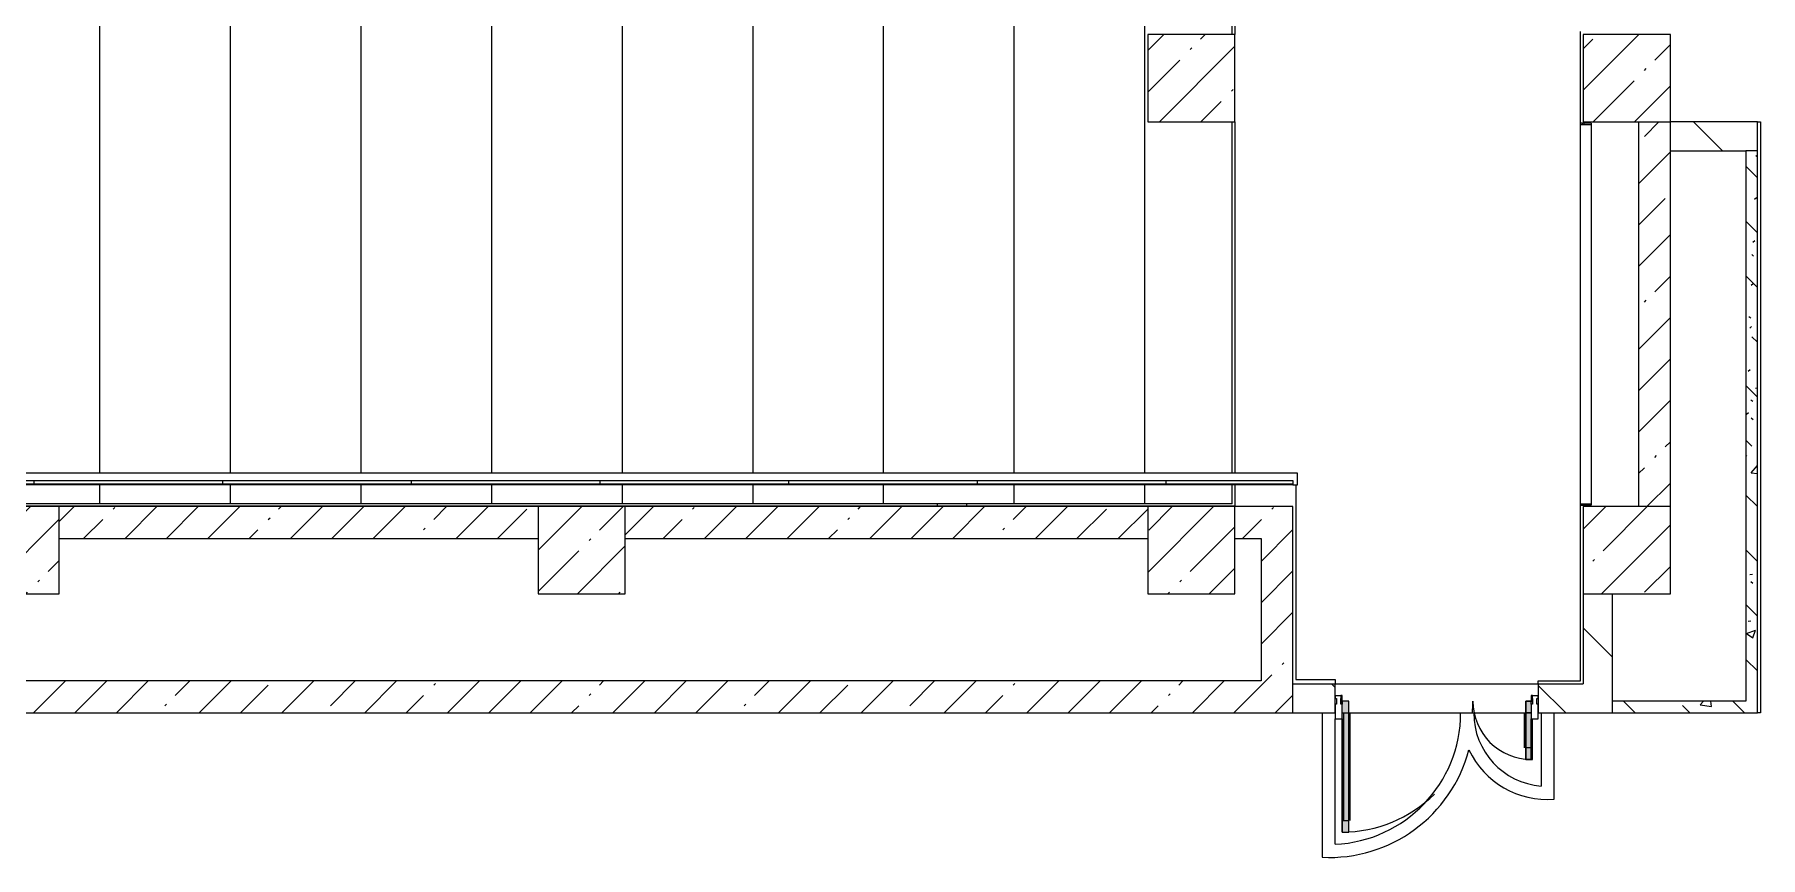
# Model space of a CAD drawing. Header units: millimetres. Extents: x 81037 to 284518, y -8553 to 29000.
# Drawn here: x 179848 to 191739, y 12785 to 18450 of the extents above; entities that cross this region are included whole.
import ezdxf

# ---------------------------------------------------------------- set-up
doc = ezdxf.new("R2010")
doc.units = ezdxf.units.MM
doc.linetypes.add('200_ШТРИХ__ш1_п0_6_', pattern=[160, 100, -60])
for name, color, linetype, lineweight, true_color in [('A-DETL-GENF-7', 7, 'Continuous', 5, 0xe2e2e2), ('A-DETL-GENF-9', 7, 'Continuous', 5, 0xaaaaaa), ('A-DOOR-5', 7, 'Continuous', 5, 0xaaaaaa), ('A-FLOR-2', 7, 'Continuous', 5, 0xaaaaaa), ('A-WALL-PATT-1', 7, 'Continuous', 5, 0x787878), ('I-WALL-8', 7, 'Continuous', 5, 0x787878)]:
    doc.layers.add(name, color=color, linetype=linetype, lineweight=lineweight, true_color=true_color)
for name, color, linetype, lineweight in [('A-DETL-MBND-1', 7, '200_ШТРИХ__ш1_п0_6_', 9), ('A-GLAZ-CWMG-2', 7, 'Continuous', 5), ('A-WALL', 7, 'Continuous', 9), ('A-WALL-4', 7, 'Continuous', 5), ('I-WALL-6', 7, 'Continuous', 5), ('S-COLS-1', 7, 'Continuous', 5), ('S-STRS-1', 7, 'Continuous', 5)]:
    doc.layers.add(name, color=color, linetype=linetype, lineweight=lineweight)
pattern_1 = [(45, (157507.65, 0), (-285.123, 285.123), []), (45, (157792.77, 0), (-285.123, 285.123), [504.031, -100.806, 16.764, -84.042])]
pattern_2 = [(135, (157507.65, 0), (-353.5534, -353.5534), [])]
pattern_3 = [(135, (157507.65, 0), (-377.171, -377.171), [533.4, -88.9, 17.78, -88.9]), (135, (157507.65, 376.94), (-377.171, -377.171), []), (50, (157507.65, 0), (637.6445, -55.7866), [66.675, -733.425]), (355, (157507.65, 0), (-123.349, 668.699), [53.34, -586.74]), (100.451, (157560.8, -4.65), (514.299, 612.908), [56.665, -623.315]), (46.184, (157507.65, 177.8), (948.776, -147.15), [100.012, -1100.137]), (96.636, (157586.7, 165.5), (830.91, 865.997), [84.998, -934.973]), (351.184, (157507.7, 177.8), (830.918, 865.988), [80.01, -880.11]), (21, (157596.55, 133.35), (530.6506, -357.928), [66.675, -733.425]), (326, (157596.55, 133.35), (216.308, 644.658), [53.34, -586.74]), (71.451, (157640.8, 103.5), (746.96, 286.724), [56.665, -623.315]), (37.5, (157507.65, 0), (10.8105, 295.9426), [16.764, -562.864, 16.764, -578.866, -588.962]), (37.5, (157507.65, 0), (10.8105, 295.9426), [-1175.258, 16.764, -572.198]), (7.5, (157507.65, 0), (233.8692, 350.6318), [16.764, -322.834, 16.764, -549.529, -224.472]), (7.5, (157507.65, 0), (233.8692, 350.6318), [-905.891, 16.764, -207.708]), (327.5, (157309.4, 0), (474.5678, -20.0513), [16.764, -205.486, 16.764, -676.656, -920.115]), (327.5, (157309.4, 0), (474.5678, -20.0513), [-915.67, 16.764, -903.351]), (317.5, (157220.5, 0), (518.452, 88.9934), [16.764, -272.161, 16.764, -443.738, -653.415]), (317.5, (157220.5, 0), (518.452, 88.9934), [-749.427, 16.764, -636.651])]

# ---------------------------------------------------------------- blocks, each defined once
blk = doc.blocks.new('BSC_Колонна _Прямоугольная - 600х600-V59-2_1_3_птичка')
at = {"layer": 'S-COLS-1'}
h = blk.add_hatch(dxfattribs=at)
h.set_pattern_fill('FP_77', color=256, style=0, pattern_type=2)
h.set_pattern_definition([(45, (-26110, -14900), (-285.123, 285.123), []), (45, (-25824.88, -14900), (-285.123, 285.123), [504.031, -100.806, 16.764, -84.042])])
h.paths.add_polyline_path([(-300, -300), (300, -300), (300, 300), (-300, 300)])
for p, q in [((300, 300), (-300, 300)), ((-300, 300), (-300, -300)), ((300, -300), (300, 300)), ((-300, -300), (300, -300))]:
    blk.add_line(p, q, dxfattribs=at)
blk = doc.blocks.new('BSC_Колонна _Прямоугольная - 600х600-V90-2_1_3_птичка')
at = {"layer": 'S-COLS-1'}
h = blk.add_hatch(dxfattribs=at)
h.set_pattern_fill('FP_104', color=256, style=0, pattern_type=2)
h.set_pattern_definition([(45, (-33310, -18150), (-285.123, 285.123), []), (45, (-33024.88, -18150), (-285.123, 285.123), [504.031, -100.806, 16.764, -84.042])])
h.paths.add_polyline_path([(-300, -300), (300, -300), (300, 300), (-300, 300), (-300, 12)])
for p, q in [((300, 300), (-300, 300)), ((-300, 300), (-300, -300)), ((300, -300), (300, 300)), ((-300, -300), (300, -300))]:
    blk.add_line(p, q, dxfattribs=at)
blk = doc.blocks.new('BSC_Колонна _Прямоугольная - 600х600-V100-2_1_3_птичка')
at = {"layer": 'S-COLS-1'}
h = blk.add_hatch(dxfattribs=at)
h.set_pattern_fill('FP_108', color=256, style=0, pattern_type=2)
h.set_pattern_definition([(45, (-33310, -14900), (-285.123, 285.123), []), (45, (-33024.88, -14900), (-285.123, 285.123), [504.031, -100.806, 16.764, -84.042])])
h.paths.add_polyline_path([(-300, -300), (300, -300), (300, 300), (-300, 300), (-300, -208)])
for p, q in [((300, 300), (-300, 300)), ((-300, 300), (-300, -300)), ((300, -300), (300, 300)), ((-300, -300), (300, -300))]:
    blk.add_line(p, q, dxfattribs=at)
blk = doc.blocks.new('BSC_Колонна _Прямоугольная - 600х600-V111-2_1_3_птичка')
at = {"layer": 'S-COLS-1'}
h = blk.add_hatch(dxfattribs=at)
h.set_pattern_fill('FP_114', color=256, style=0, pattern_type=2)
h.set_pattern_definition([(45, (-30310, -14900), (-285.123, 285.123), []), (45, (-30024.88, -14900), (-285.123, 285.123), [504.031, -100.806, 16.764, -84.042])])
h.paths.add_polyline_path([(-300, -300), (300, -300), (300, 300), (-300, 300)])
for p, q in [((300, 300), (-300, 300)), ((-300, 300), (-300, -300)), ((300, -300), (300, 300)), ((-300, -300), (300, -300))]:
    blk.add_line(p, q, dxfattribs=at)
blk = doc.blocks.new('BSC_Колонна _Прямоугольная - 600х600-V142-2_1_3_птичка')
at = {"layer": 'S-COLS-1'}
h = blk.add_hatch(dxfattribs=at)
h.set_pattern_fill('FP_139', color=256, style=0, pattern_type=2)
h.set_pattern_definition([(45, (-22210, -14900), (-285.123, 285.123), []), (45, (-21924.88, -14900), (-285.123, 285.123), [504.031, -100.806, 16.764, -84.042])])
h.paths.add_polyline_path([(-300, -300), (300, -300), (300, 300), (-300, 300)])
for p, q in [((300, 300), (-300, 300)), ((-300, 300), (-300, -300)), ((300, -300), (300, 300)), ((-300, -300), (300, -300))]:
    blk.add_line(p, q, dxfattribs=at)
blk = doc.blocks.new('Прямоугольный импост - Импост структурный с накладкой - 160мм Темный-32479175-2_1_3_птичка')
at = {"layer": 'A-GLAZ-CWMG-2'}
for p, q in [((-50, 40), (-50, 140)), ((-50, 140), (0, 140)), ((0, 140), (0, 40)), ((-40, 40), (-50, 40)), ((-50, -17), (-50, 0)), ((-50, 0), (-40, 0)), ((-40, 0), (-40, 40)), ((-10, 40), (-10, 0)), ((0, 40), (-10, 40)), ((-10, 0), (0, 0)), ((0, 0), (0, -17)), ((0, -17), (-50, -17))]:
    blk.add_line(p, q, dxfattribs=at)
blk = doc.blocks.new('Дверь_Витражная_остекление_ - Д-39_л_ Актовый-32481803-2_1_3_птичка')
at = {"layer": 'A-DETL-GENF-7'}
for points in [[(605, 920), (605, 20), (650, 20), (650, 920)], [(-660, 420), (-660, 140), (-650, 140), (-650, 40), (-660, 40), (-660, 20), (-615, 20), (-615, 420)]]:
    blk.add_hatch(color=256, dxfattribs=at).paths.add_polyline_path(points)
at = {"layer": 'A-DETL-GENF-9'}
for p, q in [((596, 840), (596, 100)), ((650, 920), (605, 920)), ((605, 920), (605, 20)), ((650, 920), (605, 920)), ((605, 920), (605, 20)), ((650, 840), (605, 840)), ((640, 840), (640, 100)), ((650, 920), (650, 140)), ((650, 140), (650, 920)), ((-660, 420), (-615, 420)), ((-660, 420), (-660, 140)), ((-615, 420), (-660, 420)), ((-660, 420), (-660, 140)), ((-615, 420), (-615, 20)), ((-615, 20), (-615, 420)), ((-660, 340), (-615, 340)), ((-650, 340), (-650, 140)), ((-606, 340), (-606, 100)), ((-650, 100), (-615, 100)), ((-615, 20), (-650, 20)), ((-650, 20), (-615, 20)), ((650, 100), (605, 100)), ((605, 20), (650, 20)), ((605, 20), (650, 20)), ((650, 40), (650, 20)), ((650, 20), (650, 40))]:
    blk.add_line(p, q, dxfattribs=at)
at = {"layer": 'A-DOOR-5'}
for p, q in [((650, 920), (650, 140)), ((-650, 420), (-650, 140)), ((-650, 20), (-660, 20)), ((-660, 20), (-660, -20)), ((-650, 40), (-650, 20)), ((-650, -20), (-650, 20)), ((650, 40), (650, 20)), ((660, 20), (650, 20)), ((650, 20), (650, -20)), ((660, -20), (660, 20)), ((-660, -20), (-650, -20)), ((650, -20), (660, -20))]:
    blk.add_line(p, q, dxfattribs=at)
for centre, radius, start, end in [((650, 20), 900, 90, 134.8292), ((-650, 20), 400, 360, 90), ((650, 20), 900, 174.8223, 180)]:
    blk.add_arc(centre, radius, start, end, dxfattribs=at)
blk = doc.blocks.new('Прямоугольный импост - Импост структурный с накладкой - 160мм Темный-32479277-2_1_3_птичка')
at = {"layer": 'A-GLAZ-CWMG-2'}
for p, q in [((0, 140), (-50, 140)), ((-50, 140), (-50, 40)), ((0, 40), (0, 140)), ((-50, 40), (-40, 40)), ((-40, 0), (-50, 0)), ((-50, 0), (-50, -17)), ((-40, 40), (-40, 0)), ((-10, 0), (-10, 40)), ((-10, 40), (0, 40)), ((0, 0), (-10, 0)), ((0, -17), (0, 0)), ((-50, -17), (0, -17))]:
    blk.add_line(p, q, dxfattribs=at)
blk = doc.blocks.new('Перекрытия 2 - Перекрытия 4-32990152-2_1_3_птичка')
at = {"layer": 'S-STRS-1'}
for p, q in [((21910, 19180), (22510, 19180)), ((21910, 19180), (21910, 15411)), ((22810, 19180), (23410, 19180)), ((22810, 15411), (22810, 19180)), ((23710, 19180), (24310, 19180)), ((23710, 15411), (23710, 19180)), ((24610, 19180), (25210, 19180)), ((24610, 15411), (24610, 19180)), ((25510, 19180), (26110, 19180)), ((25510, 15411), (25510, 19180)), ((26410, 19180), (27010, 19180)), ((26410, 15411), (26410, 19180)), ((27310, 19180), (27910, 19180)), ((27310, 15411), (27310, 19180)), ((28210, 19180), (28810, 19180)), ((28210, 15411), (28210, 19180)), ((29110, 19180), (29710, 19180)), ((29110, 15411), (29110, 19180)), ((30010, 19180), (30610, 19180)), ((30010, 15411), (30010, 19180)), ((30610, 18430), (30610, 19180)), ((30610, 15411), (30610, 17830)), ((21910, 15330), (21910, 15200)), ((22810, 15200), (22810, 15330)), ((23710, 15200), (23710, 15330)), ((24610, 15200), (24610, 15330)), ((25510, 15200), (25510, 15330)), ((26410, 15200), (26410, 15330)), ((27310, 15200), (27310, 15330)), ((28210, 15200), (28210, 15330)), ((29110, 15200), (29110, 15330)), ((30010, 15200), (30010, 15330)), ((30610, 15200), (30610, 15330)), ((22810, 15200), (21910, 15200)), ((23710, 15200), (22810, 15200)), ((24610, 15200), (23710, 15200)), ((25510, 15200), (24610, 15200)), ((26410, 15200), (25510, 15200)), ((27310, 15200), (26410, 15200)), ((28210, 15200), (27310, 15200)), ((29110, 15200), (28210, 15200)), ((30010, 15200), (29110, 15200)), ((30610, 15200), (30010, 15200))]:
    blk.add_line(p, q, dxfattribs=at)
blk = doc.blocks.new('Стены наклон_ амфитеатр - Стены наклон_ амфитеатр-32992696-2_1_3_птичка')
at = {"layer": 'A-WALL-PATT-1'}
h = blk.add_hatch(dxfattribs=at)
h.set_pattern_fill('FP_169', color=256, style=0, pattern_type=2)
h.set_pattern_definition([(0, (26444.5, 15393.4), (0, 246.1), []), (90, (26444.5, 15393.4), (-1300, 8e-14), [])])
h.paths.add_polyline_path([(31010, 15354), (31010, 15381), (21879, 15381), (21879, 15354), (30993, 15354)])
at = {"layer": 'A-WALL-4'}
for p, q in [((31041, 15431), (21879, 15431)), ((21879, 15431), (21879, 15381)), ((21879, 15381), (31010, 15381)), ((21879, 15354), (21879, 15381)), ((21879, 15350), (21879, 15354)), ((31010, 15354), (21879, 15354)), ((31010, 15350), (21879, 15350)), ((31010, 15381), (31010, 15350)), ((31010, 15350), (31041, 15350)), ((31041, 15350), (31041, 15431))]:
    blk.add_line(p, q, dxfattribs=at)
blk = doc.blocks.new('BSC_Колонна _Прямоугольная - 600х600-V198-2_1_3_птичка')
at = {"layer": 'S-COLS-1'}
h = blk.add_hatch(dxfattribs=at)
h.set_pattern_fill('FP_170', color=256, style=0, pattern_type=2)
h.set_pattern_definition([(45, (-30310, -18150), (-285.123, 285.123), []), (45, (-30024.88, -18150), (-285.123, 285.123), [504.031, -100.806, 16.764, -84.042])])
h.paths.add_polyline_path([(-300, -300), (300, -300), (300, 300), (-300, 300)])
for p, q in [((300, 300), (-300, 300)), ((-300, 300), (-300, -300)), ((300, -300), (300, 300)), ((-300, -300), (300, -300))]:
    blk.add_line(p, q, dxfattribs=at)

msp = doc.modelspace()

# ---------------------------------------------------------------- hatches: boundary and pattern name
at = {"layer": 'I-WALL-6'}
h = msp.add_hatch(dxfattribs=at)
h.set_pattern_fill('FP_79', color=256, style=0, pattern_type=2)
h.set_pattern_definition(pattern_1)
h.paths.add_polyline_path([(191099.5, 15200), (191117.7, 15200), (191117.7, 17850), (190897.7, 17850), (190897.7, 15200)])
h = msp.add_hatch(dxfattribs=at)
h.set_pattern_fill('FP_82', color=256, style=0, pattern_type=2)
h.set_pattern_definition(pattern_2)
h.paths.add_polyline_path([(191637.7, 17650), (191717.7, 17650), (191717.7, 17850), (191117.7, 17850), (191117.7, 17650), (191610.2, 17650)])
h = msp.add_hatch(dxfattribs=at)
h.set_pattern_fill('FP_79', color=256, style=0, pattern_type=2)
h.set_pattern_definition(pattern_1)
h.paths.add_polyline_path([(188117.7, 14980), (188297.7, 14980), (188297.7, 15200), (188117.7, 15196.3)])
h.paths.add_polyline_path([(184190, 14980), (187517.7, 14980), (187517.7, 15200), (183917.7, 15200), (183917.7, 14980)])
h.paths.add_polyline_path([(173377.7, 14980), (175617.9, 14980), (175617.9, 15200), (171827.7, 15200), (171827.7, 14980), (173177.7, 14980)])
h.paths.add_polyline_path([(183317.7, 14980), (183317.7, 15200), (180017.7, 15200), (180017.7, 14980), (180480, 14980)])
h.paths.add_polyline_path([(176217.9, 14980), (179417.7, 14980), (179417.7, 15200), (176217.9, 15200)])
h = msp.add_hatch(dxfattribs=at)
h.set_pattern_fill('FP_79', color=256, style=0, pattern_type=2)
h.set_pattern_definition(pattern_1)
h.paths.add_polyline_path([(188297.7, 13780), (188517.7, 13780), (188517.7, 15200), (188297.7, 15200), (188297.7, 14000)])
h = msp.add_hatch(dxfattribs=at)
h.set_pattern_fill('FP_82', color=256, style=0, pattern_type=2)
h.set_pattern_definition(pattern_2)
h.paths.add_polyline_path([(190682.7, 13780), (190717.7, 13780), (190717.7, 14600), (190517.7, 14600), (190517.7, 13780)])
h = msp.add_hatch(dxfattribs=at)
h.set_pattern_fill('FP_79', color=256, style=0, pattern_type=2)
h.set_pattern_definition(pattern_1)
h.paths.add_polyline_path([(187900.1, 13780), (188297.7, 13780), (188297.7, 14000), (177717.7, 14000), (177717.7, 13780), (184190, 13780)])
h = msp.add_hatch(dxfattribs=at)
h.set_pattern_fill('FP_82', color=256, style=0, pattern_type=2)
h.set_pattern_definition(pattern_2)
h.paths.add_polyline_path([(190517.7, 13780), (190517.7, 13980), (190207.7, 13980), (190207.7, 13780)])
h.paths.add_polyline_path([(188517.7, 13780), (188807.7, 13780), (188807.7, 13980), (188517.7, 13980)])
at = {"layer": 'I-WALL-8'}
h = msp.add_hatch(dxfattribs=at)
h.set_pattern_fill('FP_86', color=256, style=0, pattern_type=2)
h.set_pattern_definition(pattern_3)
h.paths.add_polyline_path([(191717.7, 13780), (191717.7, 17650), (191637.7, 17650), (191637.7, 13780)])
h = msp.add_hatch(dxfattribs=at)
h.set_pattern_fill('FP_86', color=256, style=0, pattern_type=2)
h.set_pattern_definition(pattern_3)
h.paths.add_polyline_path([(190717.7, 13780), (191637.7, 13780), (191637.7, 13860), (190717.7, 13860)])

# ---------------------------------------------------------------- linework, layer by layer
at = {"layer": 'A-DETL-MBND-1'}
for p, q in [((186067.7, 15203), (186067.7, 15220)), ((186267.7, 15220), (186267.7, 15203))]:
    msp.add_line(p, q, dxfattribs=at)
at = {"layer": 'A-FLOR-2'}
for p, q in [((188117.7, 20590), (188117.7, 18450)), ((190497.7, 17840), (190497.7, 18470)), ((188117.7, 17850), (188117.7, 15430.8)), ((191717.7, 17850), (191738.7, 17850)), ((191738.7, 17850), (191738.7, 13780)), ((188117.7, 15350), (188117.7, 15200)), ((188537.7, 15350), (188537.7, 14011)), ((188117.7, 15203.4), (171817.7, 15203.4)), ((190497.7, 14000), (190497.7, 15210)), ((188537.7, 14011), (188807.7, 14011)), ((188807.7, 14011), (188807.7, 13980)), ((190207.7, 13980), (190207.7, 14000)), ((190207.7, 14000), (190497.7, 14000)), ((188717.9, 13780), (188717.9, 12786.3)), ((188807.9, 12875.9), (188807.9, 13740)), ((188857.7, 13780), (190157.7, 13780)), ((190227.9, 13780), (190227.9, 13276.6)), ((190317.9, 13187.1), (190317.9, 13780)), ((191738.7, 13780), (191717.7, 13780))]:
    msp.add_line(p, q, dxfattribs=at)
for centre, radius, start, end in [((188767.9, 13780), 905, 272.53324, 0), ((190267.9, 13780), 505, 180, 265.45696), ((188767.9, 13780), 995, 267.1196, 345.20242), ((190267.9, 13780), 595, 205.28402, 274.82046)]:
    msp.add_arc(centre, radius, start, end, dxfattribs=at)
at = {"layer": 'A-WALL'}
for p, q in [((190510.2, 17840), (190510.2, 17830)), ((190522.7, 17840), (190522.7, 17830)), ((191117.7, 17650), (191117.7, 17850)), ((191717.7, 17650), (191637.7, 17650)), ((190510.2, 15220), (190510.2, 15210)), ((190522.7, 15220), (190522.7, 15210)), ((188517.7, 13780), (188517.7, 13980))]:
    msp.add_line(p, q, dxfattribs=at)
at = {"layer": 'I-WALL-6'}
for p, q in [((190572.7, 17840), (190497.7, 17840)), ((190497.7, 15210), (190497.7, 17840)), ((190572.7, 17840), (190572.7, 15210)), ((190897.7, 17850), (190897.7, 15200)), ((191717.7, 17850), (191117.7, 17850)), ((191717.7, 13780), (191717.7, 17850)), ((190497.7, 17830), (190572.7, 17830)), ((191117.7, 15200), (191117.7, 17650)), ((191117.7, 17650), (191637.7, 17650)), ((191637.7, 17650), (191637.7, 13860)), ((183317.7, 15200), (180017.7, 15200)), ((187517.7, 15200), (183917.7, 15200)), ((188517.7, 15200), (188117.7, 15200)), ((188517.7, 13980), (188517.7, 15200)), ((190497.7, 15220), (190572.7, 15220)), ((190497.7, 15210), (190572.7, 15210)), ((180017.7, 14980), (183317.7, 14980)), ((183917.7, 14980), (187517.7, 14980)), ((188117.7, 14980), (188297.7, 14980)), ((188297.7, 14980), (188297.7, 14000)), ((190517.7, 14600), (190517.7, 13980)), ((190717.7, 14600), (190717.7, 13780)), ((188297.7, 14000), (177717.7, 14000)), ((188517.7, 13980), (190517.7, 13980)), ((188807.7, 13780), (188807.7, 13980)), ((190207.7, 13980), (190207.7, 13780)), ((191637.7, 13860), (190717.7, 13860)), ((177717.7, 13780), (188807.7, 13780)), ((190207.7, 13780), (191717.7, 13780))]:
    msp.add_line(p, q, dxfattribs=at)

# ---------------------------------------------------------------- block references
at = {"layer": 'A-DOOR-5', "rotation": 180}
msp.add_blockref('Дверь_Витражная_остекление_ - Д-39_л_ Актовый-32481803-2_1_3_птичка', (189507.7, 13880), dxfattribs=at)
at = {"layer": 'A-GLAZ-CWMG-2', "rotation": 180}
msp.add_blockref('Прямоугольный импост - Импост структурный с накладкой - 160мм Темный-32479277-2_1_3_птичка', (188807.7, 13880), dxfattribs=at)
at = {"layer": 'A-GLAZ-CWMG-2', "extrusion": (0, 0, -1), "rotation": 180}
msp.add_blockref('Прямоугольный импост - Импост структурный с накладкой - 160мм Темный-32479175-2_1_3_птичка', (-190207.7, 13880), dxfattribs=at)
at = {"layer": 'A-WALL-4'}
msp.add_blockref('Стены наклон_ амфитеатр - Стены наклон_ амфитеатр-32992696-2_1_3_птичка', (157507.7, 0), dxfattribs=at)
at = {"layer": 'S-COLS-1'}
for name, p in [('BSC_Колонна _Прямоугольная - 600х600-V198-2_1_3_птичка', (187817.7, 18150)), ('BSC_Колонна _Прямоугольная - 600х600-V90-2_1_3_птичка', (190817.7, 18150)), ('BSC_Колонна _Прямоугольная - 600х600-V142-2_1_3_птичка', (179717.7, 14900)), ('BSC_Колонна _Прямоугольная - 600х600-V59-2_1_3_птичка', (183617.7, 14900)), ('BSC_Колонна _Прямоугольная - 600х600-V111-2_1_3_птичка', (187817.7, 14900)), ('BSC_Колонна _Прямоугольная - 600х600-V100-2_1_3_птичка', (190817.7, 14900))]:
    msp.add_blockref(name, p, dxfattribs=at)
at = {"layer": 'S-STRS-1'}
msp.add_blockref('Перекрытия 2 - Перекрытия 4-32990152-2_1_3_птичка', (157487.7, 20), dxfattribs=at)

doc.saveas('drawing.dxf')
